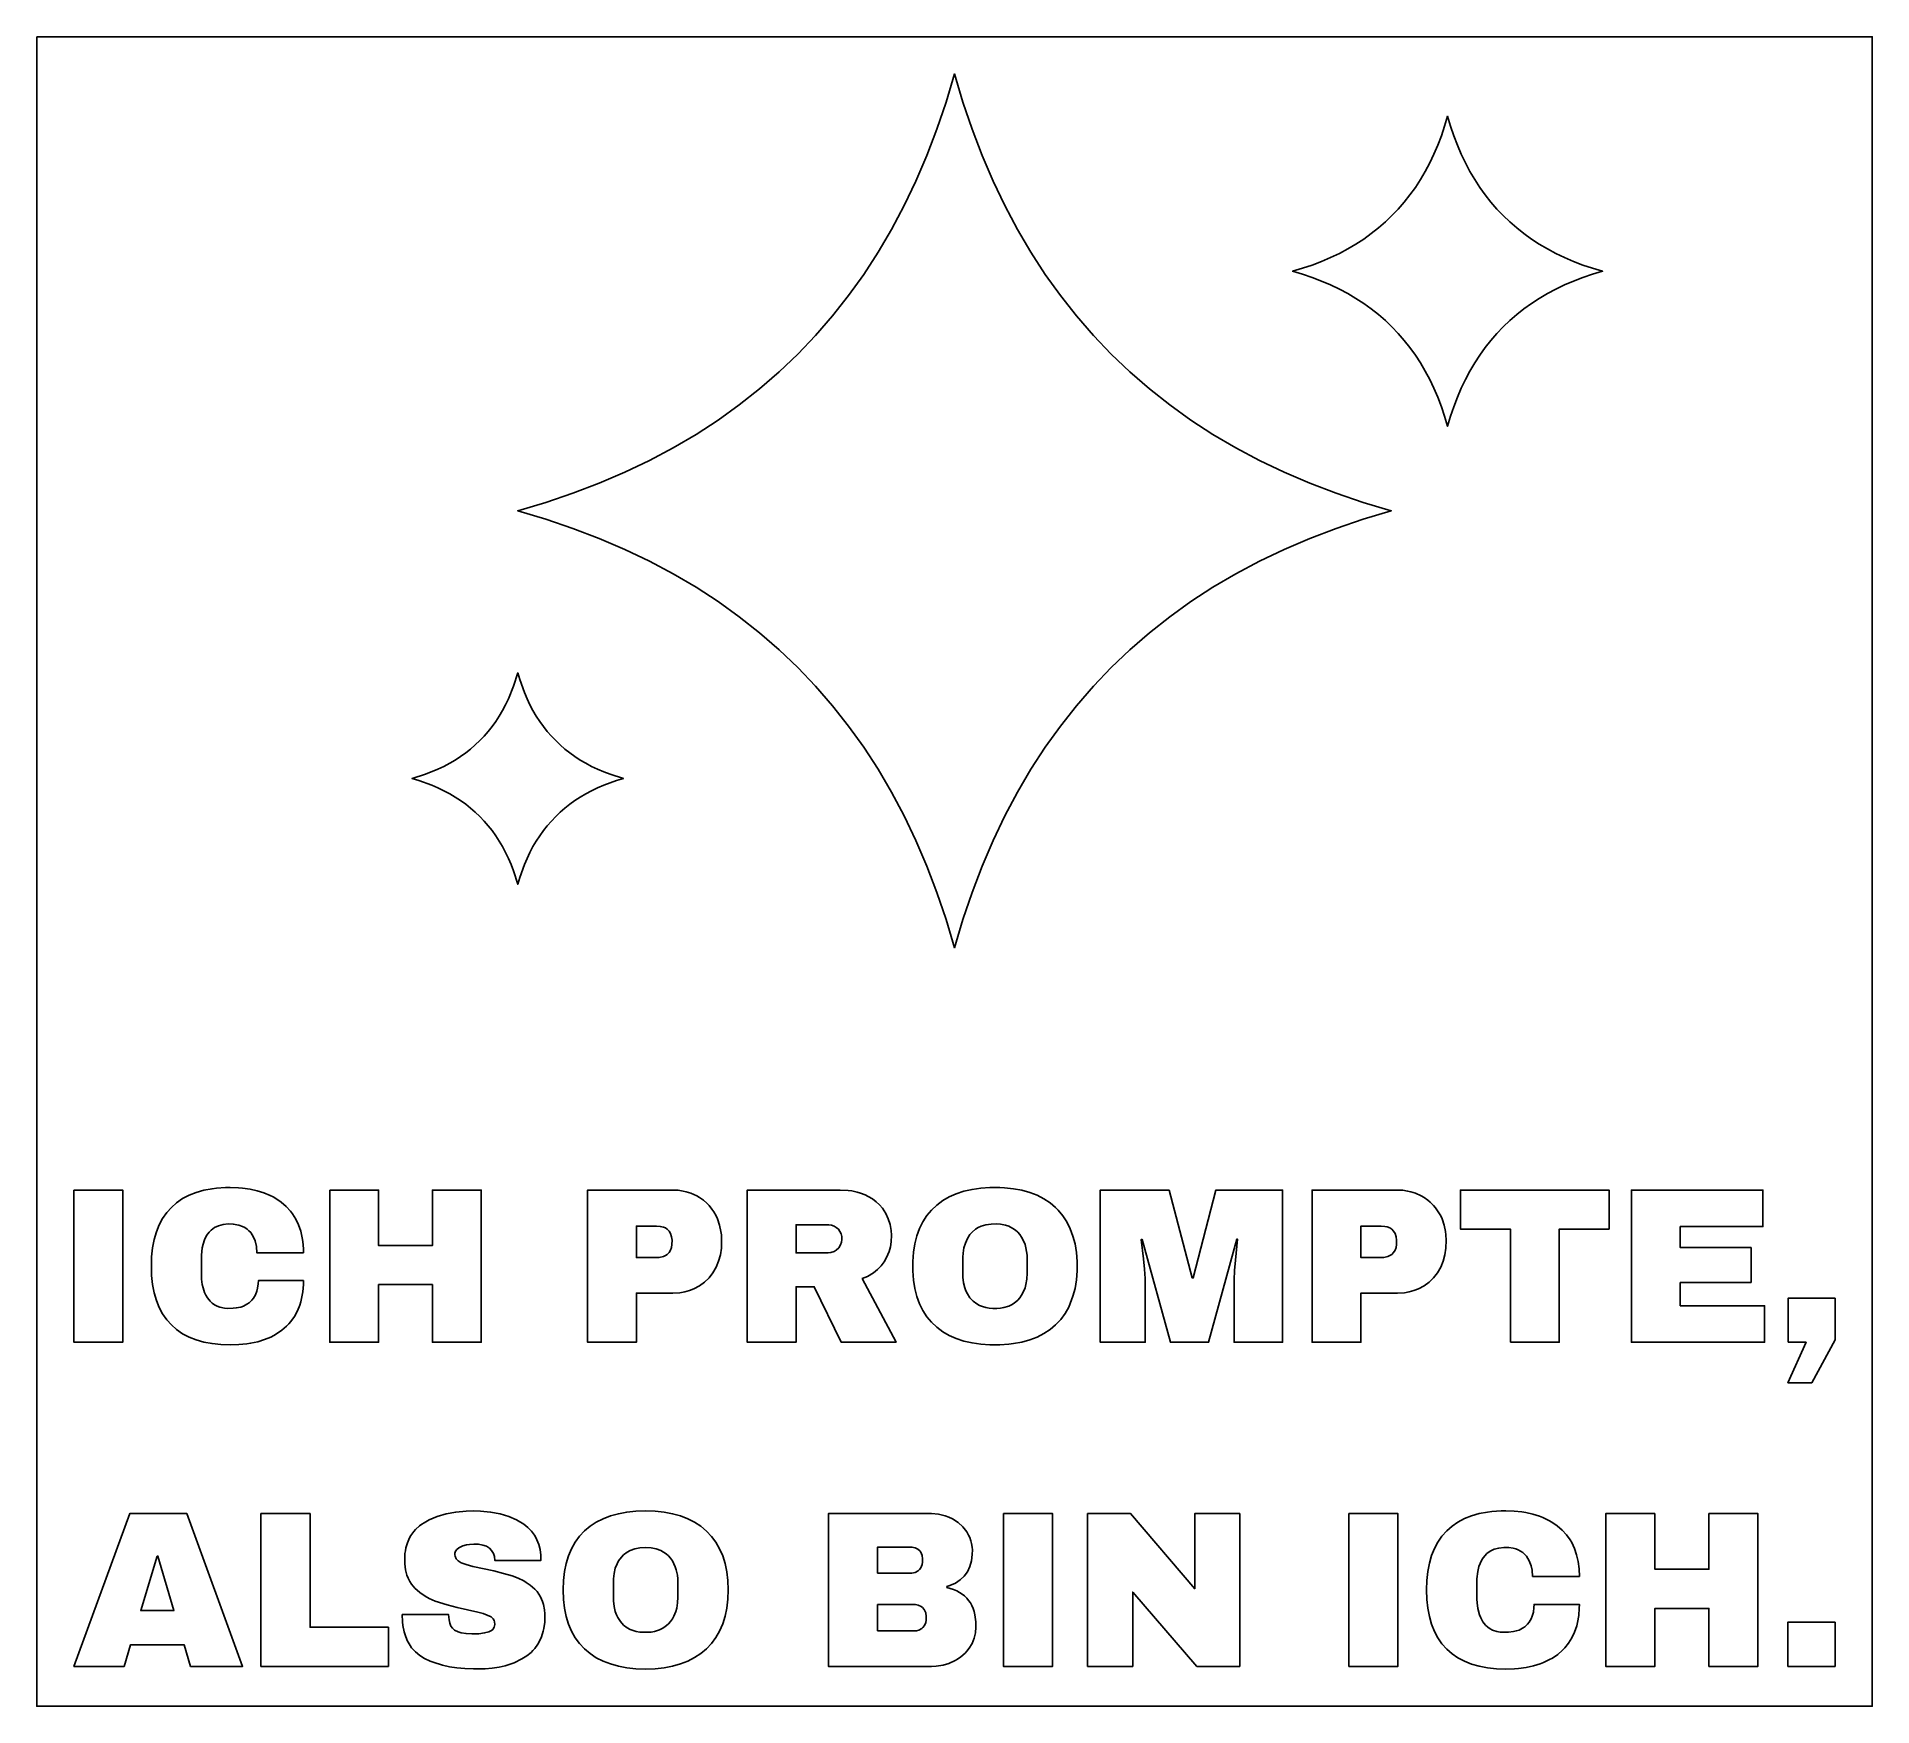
# Model space of a CAD drawing. Header units: millimetres. Extents: x 0 to 272, y 0 to 247.
import ezdxf

# ---------------------------------------------------------------- set-up
doc = ezdxf.new("R2010")
doc.units = ezdxf.units.MM

msp = doc.modelspace()

# ---------------------------------------------------------------- linework, layer by layer
at = {"layer": 'ENTGITTERRAHMEN'}
msp.add_lwpolyline([(0.5, 246.933), (271.5, 246.933), (271.5, 0.5), (0.5, 0.5)], close=True, dxfattribs=at)
at = {"layer": 'MOTIV'}
for points in [[(122.594, 211.853), (120.35, 208.724), (117.979, 205.721), (115.482, 202.845), (112.858, 200.095), (110.109, 197.472), (107.232, 194.974), (104.23, 192.604), (101.101, 190.359), (97.846, 188.241), (94.464, 186.25), (90.956, 184.384), (87.321, 182.645), (83.561, 181.033), (79.673, 179.547), (75.66, 178.187), (71.52, 176.953), (75.66, 175.72), (79.673, 174.36), (83.561, 172.874), (87.321, 171.262), (90.956, 169.523), (94.464, 167.657), (97.846, 165.666), (101.101, 163.548), (104.23, 161.303), (107.232, 158.933), (110.109, 156.435), (112.858, 153.812), (115.482, 151.062), (117.979, 148.186), (120.35, 145.183), (122.594, 142.054), (124.712, 138.799), (126.704, 135.417), (128.569, 131.909), (130.308, 128.275), (131.921, 124.514), (133.407, 120.627), (134.767, 116.613), (136, 112.473), (137.233, 116.613), (138.593, 120.627), (140.079, 124.514), (141.692, 128.275), (143.431, 131.909), (145.296, 135.417), (147.288, 138.799), (149.406, 142.054), (151.65, 145.183), (154.021, 148.186), (156.518, 151.062), (159.142, 153.812), (161.891, 156.435), (164.768, 158.933), (167.77, 161.303), (170.899, 163.548), (174.154, 165.666), (177.536, 167.657), (181.044, 169.523), (184.679, 171.262), (188.439, 172.874), (192.327, 174.36), (196.34, 175.72), (200.48, 176.953), (196.34, 178.187), (192.327, 179.547), (188.439, 181.033), (184.679, 182.645), (181.044, 184.384), (177.536, 186.25), (174.154, 188.241), (170.899, 190.359), (167.77, 192.604), (164.768, 194.974), (161.891, 197.472), (159.142, 200.095), (156.518, 202.845), (154.021, 205.721), (151.65, 208.724), (149.406, 211.853), (147.288, 215.108), (145.296, 218.49), (143.431, 221.998), (141.692, 225.632), (140.079, 229.393), (138.593, 233.28), (137.233, 237.294), (136, 241.433), (134.767, 237.294), (133.407, 233.28), (131.921, 229.393), (130.308, 225.632), (128.569, 221.998), (126.704, 218.49), (124.712, 215.108)], [(202.405, 222.521), (201.519, 221.501), (200.588, 220.525), (199.613, 219.594), (198.592, 218.708), (197.527, 217.867), (196.416, 217.07), (195.261, 216.319), (194.061, 215.612), (192.817, 214.95), (191.527, 214.333), (190.192, 213.761), (188.813, 213.234), (187.389, 212.751), (185.92, 212.313), (187.389, 211.876), (188.813, 211.393), (190.192, 210.866), (191.527, 210.294), (192.817, 209.677), (194.061, 209.015), (195.261, 208.308), (196.416, 207.557), (197.527, 206.76), (198.592, 205.919), (199.613, 205.033), (200.588, 204.102), (201.519, 203.126), (202.405, 202.106), (203.247, 201.04), (204.043, 199.93), (204.795, 198.775), (205.501, 197.575), (206.163, 196.33), (206.78, 195.04), (207.352, 193.706), (207.88, 192.327), (208.362, 190.902), (208.8, 189.433), (209.238, 190.902), (209.72, 192.327), (210.248, 193.706), (210.82, 195.04), (211.437, 196.33), (212.099, 197.575), (212.805, 198.775), (213.557, 199.93), (214.353, 201.04), (215.195, 202.106), (216.081, 203.126), (217.012, 204.102), (217.987, 205.033), (219.008, 205.919), (220.073, 206.76), (221.184, 207.557), (222.339, 208.308), (223.539, 209.015), (224.783, 209.677), (226.073, 210.294), (227.408, 210.866), (228.787, 211.393), (230.211, 211.876), (231.68, 212.313), (230.211, 212.751), (228.787, 213.234), (227.408, 213.761), (226.073, 214.333), (224.783, 214.95), (223.539, 215.612), (222.339, 216.319), (221.184, 217.07), (220.073, 217.867), (219.008, 218.708), (217.987, 219.594), (217.012, 220.525), (216.081, 221.501), (215.195, 222.521), (214.353, 223.587), (213.557, 224.697), (212.805, 225.852), (212.099, 227.052), (211.437, 228.297), (210.82, 229.587), (210.248, 230.921), (209.72, 232.3), (209.238, 233.724), (208.8, 235.193), (208.362, 233.724), (207.88, 232.3), (207.352, 230.921), (206.78, 229.587), (206.163, 228.297), (205.501, 227.052), (204.795, 225.852), (204.043, 224.697), (203.247, 223.587)], [(67.16, 144.393), (66.556, 143.698), (65.921, 143.032), (65.256, 142.398), (64.56, 141.793), (63.834, 141.22), (63.077, 140.677), (62.289, 140.164), (61.471, 139.683), (60.622, 139.231), (59.743, 138.811), (57.893, 138.061), (55.92, 137.433), (56.922, 137.135), (58.833, 136.447), (59.743, 136.056), (60.622, 135.636), (61.471, 135.184), (62.289, 134.703), (63.077, 134.19), (63.834, 133.647), (64.56, 133.074), (65.256, 132.469), (65.921, 131.835), (66.556, 131.169), (67.16, 130.474), (67.734, 129.747), (68.277, 128.99), (68.789, 128.203), (69.271, 127.384), (69.722, 126.536), (70.143, 125.656), (70.533, 124.747), (70.893, 123.806), (71.52, 121.833), (71.818, 122.835), (72.507, 124.747), (72.897, 125.656), (73.318, 126.536), (73.769, 127.384), (74.251, 128.203), (74.763, 128.99), (75.306, 129.747), (75.88, 130.474), (76.484, 131.169), (77.119, 131.835), (77.784, 132.469), (78.48, 133.074), (79.206, 133.647), (79.963, 134.19), (80.751, 134.703), (81.569, 135.184), (82.418, 135.636), (83.297, 136.056), (84.207, 136.447), (86.118, 137.135), (87.12, 137.433), (85.147, 138.061), (84.207, 138.42), (83.297, 138.811), (82.418, 139.231), (81.569, 139.683), (80.751, 140.164), (79.963, 140.677), (79.206, 141.22), (78.48, 141.793), (77.784, 142.398), (77.119, 143.032), (76.484, 143.698), (75.88, 144.393), (75.306, 145.12), (74.763, 145.877), (74.251, 146.664), (73.769, 147.483), (73.318, 148.331), (72.897, 149.211), (72.507, 150.12), (71.818, 152.032), (71.52, 153.033), (70.893, 151.061), (70.143, 149.211), (69.722, 148.331), (69.271, 147.483), (68.789, 146.664), (68.277, 145.877), (67.734, 145.12)], [(6, 76.692), (6, 54.233), (13.214, 54.233), (13.214, 76.692)], [(39.157, 71.555), (38.748, 72.413), (38.249, 73.204), (37.965, 73.575), (37.33, 74.266), (36.607, 74.889), (35.815, 75.435), (35.395, 75.679), (34.958, 75.903), (34.036, 76.293), (33.049, 76.605), (31.996, 76.84), (30.878, 76.996), (30.294, 77.044), (29.078, 77.083), (28.371, 77.072), (27.022, 76.98), (26.38, 76.9), (25.162, 76.67), (24.031, 76.349), (22.987, 75.936), (22.031, 75.431), (21.161, 74.834), (20.379, 74.146), (19.687, 73.367), (19.087, 72.501), (18.579, 71.547), (18.164, 70.506), (17.84, 69.377), (17.61, 68.16), (17.471, 66.855), (17.425, 65.463), (17.471, 64.07), (17.61, 62.766), (17.84, 61.549), (18.164, 60.419), (18.579, 59.378), (19.087, 58.424), (19.687, 57.558), (20.379, 56.78), (21.161, 56.091), (22.031, 55.494), (22.987, 54.989), (24.031, 54.576), (25.162, 54.255), (26.38, 54.025), (27.686, 53.888), (29.078, 53.842), (30.331, 53.88), (31.511, 53.995), (32.074, 54.081), (33.145, 54.31), (34.142, 54.616), (35.067, 54.999), (35.502, 55.219), (35.919, 55.458), (36.698, 55.994), (37.402, 56.604), (37.721, 56.936), (38.019, 57.284), (38.549, 58.031), (38.99, 58.845), (39.343, 59.726), (39.486, 60.192), (39.707, 61.174), (39.784, 61.691), (39.872, 62.774), (39.883, 63.341), (33.224, 63.341), (33.207, 62.865), (33.119, 62.203), (33.018, 61.796), (32.803, 61.237), (32.513, 60.74), (32.277, 60.443), (31.862, 60.053), (31.545, 59.834), (31.011, 59.569), (30.615, 59.434), (29.962, 59.295), (29.487, 59.245), (28.72, 59.233), (28.223, 59.277), (27.543, 59.423), (27.132, 59.575), (26.755, 59.77), (26.413, 60.008), (26.105, 60.29), (25.706, 60.793), (25.481, 61.172), (25.288, 61.583), (25.059, 62.26), (24.947, 62.751), (24.838, 63.548), (24.806, 64.12), (24.818, 67.102), (24.947, 68.192), (25.059, 68.686), (25.288, 69.364), (25.59, 69.967), (25.964, 70.492), (26.257, 70.792), (26.765, 71.162), (27.354, 71.435), (28.025, 71.612), (28.777, 71.692), (29.506, 71.68), (30.344, 71.537), (30.902, 71.336), (31.24, 71.157), (31.551, 70.943), (31.835, 70.693), (32.092, 70.409), (32.317, 70.098), (32.51, 69.761), (32.739, 69.208), (32.931, 68.382), (32.996, 67.454), (39.883, 67.454), (39.872, 68.025), (39.781, 69.117), (39.702, 69.638), (39.475, 70.63)], [(43.768, 76.692), (43.768, 54.233), (50.982, 54.233), (50.982, 62.753), (58.914, 62.753), (58.914, 54.233), (66.128, 54.233), (66.128, 76.692), (58.914, 76.692), (58.914, 68.498), (50.982, 68.498), (50.982, 76.692)], [(100.807, 72.873), (100.457, 73.494), (100.195, 73.88), (99.76, 74.418), (99.441, 74.749), (98.922, 75.202), (98.352, 75.606), (97.945, 75.845), (97.086, 76.237), (96.404, 76.451), (95.932, 76.556), (95.197, 76.658), (94.689, 76.688), (81.829, 76.692), (81.829, 54.233), (89.043, 54.233), (89.043, 61.48), (94.429, 61.48), (95.445, 61.54), (96.17, 61.665), (96.862, 61.856), (97.523, 62.116), (98.352, 62.566), (99.101, 63.117), (99.76, 63.759), (100.329, 64.493), (100.807, 65.317), (101.179, 66.203), (101.436, 67.137), (101.579, 68.12), (101.611, 69.314), (101.579, 70.084), (101.522, 70.58), (101.322, 71.536), (101.007, 72.44)], [(124.629, 64.958), (125.151, 65.49), (125.603, 66.083), (125.98, 66.721), (126.362, 67.614), (126.557, 68.317), (126.674, 69.047), (126.71, 70.036), (126.659, 70.717), (126.497, 71.595), (126.227, 72.439), (125.848, 73.248), (125.363, 73.999), (124.929, 74.508), (124.435, 74.972), (123.882, 75.39), (123.269, 75.761), (122.83, 75.979), (122.13, 76.252), (121.635, 76.397), (120.853, 76.561), (120.304, 76.634), (119.14, 76.692), (105.397, 76.692), (105.397, 54.233), (112.611, 54.233), (112.611, 62.427), (115.288, 62.427), (119.271, 54.233), (127.366, 54.233), (122.372, 63.635), (123.132, 63.959), (124.034, 64.489)], [(152.604, 71.992), (152.01, 72.904), (151.318, 73.731), (150.934, 74.113), (150.101, 74.809), (149.186, 75.413), (148.188, 75.923), (147.107, 76.341), (145.943, 76.666), (144.697, 76.898), (143.369, 77.037), (142.673, 77.072), (141.241, 77.072), (139.872, 76.98), (138.586, 76.795), (137.382, 76.518), (136.262, 76.149), (135.225, 75.687), (134.272, 75.133), (133.401, 74.487), (132.615, 73.749), (131.926, 72.924), (131.336, 72.014), (130.844, 71.016), (130.45, 69.933), (130.154, 68.764), (129.958, 67.508), (129.859, 66.166), (129.859, 64.759), (129.958, 63.417), (130.154, 62.162), (130.45, 60.992), (130.844, 59.909), (131.336, 58.912), (131.926, 58.001), (132.615, 57.176), (133.401, 56.438), (134.272, 55.792), (135.225, 55.238), (136.262, 54.776), (137.382, 54.407), (138.586, 54.13), (139.872, 53.946), (141.241, 53.853), (142.673, 53.853), (144.043, 53.946), (144.697, 54.027), (145.943, 54.26), (147.107, 54.584), (148.188, 55.002), (149.186, 55.513), (150.101, 56.116), (150.934, 56.812), (151.676, 57.597), (152.319, 58.467), (152.864, 59.421), (153.099, 59.93), (153.494, 61.011), (153.791, 62.177), (153.989, 63.428), (154.088, 64.763), (154.088, 66.162), (153.989, 67.497), (153.791, 68.748), (153.494, 69.914), (153.099, 70.995)], [(167.712, 76.692), (157.528, 76.692), (157.528, 54.233), (164.154, 54.233), (164.154, 62.329), (164.129, 63.658), (164.054, 65.019), (163.924, 66.528), (163.567, 69.412), (163.697, 69.412), (167.876, 54.233), (173.523, 54.233), (177.669, 69.445), (177.799, 69.445), (177.464, 66.354), (177.352, 64.823), (177.293, 63.467), (177.277, 54.233), (184.426, 54.233), (184.426, 76.692), (174.6, 76.692), (171.238, 63.733), (171.107, 63.733)], [(207.978, 72.44), (207.778, 72.873), (207.428, 73.494), (207.026, 74.065), (206.73, 74.418), (206.244, 74.906), (205.892, 75.202), (205.322, 75.606), (204.915, 75.845), (204.056, 76.237), (203.375, 76.451), (202.902, 76.556), (202.167, 76.658), (201.659, 76.688), (188.8, 76.692), (188.8, 54.233), (196.014, 54.233), (196.014, 61.48), (201.4, 61.48), (202.416, 61.54), (203.14, 61.665), (203.833, 61.856), (204.493, 62.116), (205.322, 62.566), (206.071, 63.117), (206.73, 63.759), (207.299, 64.493), (207.778, 65.317), (208.149, 66.203), (208.406, 67.137), (208.549, 68.12), (208.581, 69.314), (208.549, 70.084), (208.492, 70.58), (208.292, 71.536)], [(218.08, 54.233), (225.294, 54.233), (225.294, 70.947), (232.639, 70.947), (232.639, 76.692), (210.703, 76.692), (210.703, 70.947), (218.08, 70.947)], [(253.596, 63.047), (253.596, 68.205), (243.15, 68.205), (243.15, 71.306), (255.358, 71.306), (255.358, 76.692), (235.936, 76.692), (235.936, 54.233), (255.587, 54.233), (255.587, 59.62), (243.15, 59.62), (243.15, 63.047)], [(93.315, 71.101), (93.576, 70.934), (93.861, 70.65), (94.076, 70.305), (94.243, 69.791), (94.297, 69.313), (94.29, 68.676), (94.218, 68.223), (94.076, 67.824), (93.861, 67.477), (93.576, 67.186), (93.315, 67.013), (93.013, 66.883), (92.422, 66.756), (89.043, 66.736), (89.043, 71.371), (92.014, 71.371), (92.549, 71.335), (93.013, 71.228)], [(118.551, 71.179), (118.852, 70.905), (119.091, 70.583), (119.256, 70.225), (119.348, 69.831), (119.366, 69.401), (119.311, 68.987), (119.183, 68.607), (118.919, 68.18), (118.551, 67.82), (118.217, 67.612), (117.753, 67.459), (117.345, 67.421), (112.611, 67.421), (112.611, 71.567), (117.45, 71.565), (117.85, 71.509), (118.217, 71.381)], [(138.286, 70.114), (138.587, 70.464), (139.105, 70.908), (139.494, 71.149), (139.917, 71.346), (140.617, 71.56), (141.395, 71.675), (142.243, 71.692), (142.788, 71.648), (143.542, 71.5), (144.002, 71.346), (144.627, 71.034), (145.002, 70.771), (145.342, 70.464), (145.647, 70.114), (145.915, 69.733), (146.245, 69.103), (146.417, 68.645), (146.551, 68.157), (146.647, 67.637), (146.704, 67.088), (146.723, 66.507), (146.723, 64.418), (146.68, 63.559), (146.551, 62.769), (146.417, 62.28), (146.245, 61.822), (145.915, 61.192), (145.647, 60.811), (145.342, 60.462), (144.819, 60.017), (144.427, 59.776), (144.002, 59.579), (143.299, 59.365), (142.788, 59.277), (142.243, 59.233), (141.672, 59.233), (141.127, 59.277), (140.617, 59.365), (140.142, 59.497), (139.701, 59.672), (139.295, 59.891), (138.751, 60.303), (138.286, 60.811), (137.903, 61.395), (137.696, 61.822), (137.526, 62.28), (137.342, 63.024), (137.243, 63.838), (137.229, 66.801), (137.267, 67.366), (137.394, 68.157), (137.606, 68.878), (137.903, 69.531)], [(199.875, 71.262), (200.285, 71.101), (200.546, 70.934), (200.832, 70.65), (201.046, 70.305), (201.214, 69.791), (201.267, 69.313), (201.26, 68.676), (201.189, 68.223), (201.046, 67.824), (200.832, 67.477), (200.546, 67.186), (200.285, 67.013), (199.984, 66.883), (199.393, 66.756), (196.014, 66.736), (196.014, 71.371), (198.984, 71.371), (199.52, 71.335)], [(259.08, 54.233), (261.724, 54.233), (259.047, 48.26), (262.573, 48.26), (266, 54.593), (266, 60.729), (259.08, 60.729)], [(13.411, 6.393), (14.362, 9.574), (22.264, 9.574), (23.215, 6.393), (30.888, 6.393), (22.658, 28.954), (14.231, 28.954), (6, 6.393)], [(33.61, 28.954), (33.61, 6.393), (52.432, 6.393), (52.432, 12.165), (40.857, 12.165), (40.857, 28.954)], [(73.992, 25.735), (73.55, 26.332), (73.023, 26.876), (72.412, 27.367), (71.353, 28.004), (70.181, 28.518), (68.901, 28.909), (67.513, 29.176), (66.016, 29.32), (64.958, 29.347), (63.884, 29.32), (62.361, 29.176), (60.945, 28.909), (59.637, 28.518), (58.436, 28.004), (57.695, 27.593), (57.348, 27.366), (57.023, 27.124), (56.44, 26.594), (56.182, 26.306), (55.734, 25.684), (55.543, 25.351), (55.229, 24.638), (55.005, 23.864), (54.927, 23.454), (54.871, 23.029), (54.826, 22.133), (54.847, 21.518), (54.957, 20.658), (55.162, 19.871), (55.351, 19.387), (55.582, 18.936), (55.855, 18.518), (56.34, 17.951), (57.055, 17.292), (57.828, 16.737), (58.445, 16.39), (59.318, 16.018), (61.078, 15.468), (62.558, 15.086), (65.614, 14.396), (66.39, 14.18), (67.009, 13.97), (67.576, 13.688), (67.889, 13.407), (68.041, 13.162), (68.104, 12.982), (68.135, 12.577), (68.051, 12.176), (67.854, 11.854), (67.632, 11.663), (67.237, 11.476), (66.627, 11.32), (65.773, 11.21), (64.728, 11.183), (63.886, 11.237), (63.167, 11.363), (62.708, 11.504), (62.204, 11.755), (61.903, 12.01), (61.664, 12.344), (61.488, 12.758), (61.374, 13.252), (61.318, 14.034), (54.465, 14.034), (54.511, 12.953), (54.568, 12.445), (54.752, 11.492), (54.878, 11.047), (55.199, 10.222), (55.612, 9.481), (55.852, 9.143), (56.403, 8.53), (57.045, 8.003), (57.776, 7.556), (58.583, 7.169), (59.014, 6.996), (60.417, 6.56), (61.443, 6.339), (62.543, 6.173), (63.717, 6.062), (64.963, 6.007), (66.717, 6.03), (67.763, 6.121), (68.752, 6.272), (69.684, 6.484), (70.976, 6.914), (72.14, 7.481), (72.844, 7.935), (73.479, 8.451), (73.764, 8.733), (74.028, 9.031), (74.493, 9.676), (74.873, 10.386), (75.032, 10.765), (75.286, 11.571), (75.381, 11.999), (75.507, 12.902), (75.539, 13.378), (75.541, 14.161), (75.492, 14.721), (75.345, 15.502), (75.197, 15.985), (74.9, 16.651), (74.652, 17.057), (74.364, 17.432), (74.04, 17.777), (73.342, 18.394), (72.783, 18.793), (72.393, 19.029), (71.571, 19.428), (70.686, 19.743), (69.419, 20.113), (67.964, 20.474), (64.871, 21.151), (63.89, 21.426), (63.159, 21.696), (62.733, 21.953), (62.437, 22.266), (62.273, 22.637), (62.241, 22.844), (62.249, 23.106), (62.345, 23.393), (62.538, 23.655), (62.827, 23.893), (63.106, 24.054), (63.434, 24.189), (63.946, 24.322), (64.384, 24.387), (65.043, 24.427), (65.747, 24.405), (66.367, 24.303), (66.893, 24.119), (67.324, 23.852), (67.663, 23.515), (67.959, 23.035), (68.094, 22.605), (68.139, 22.002), (74.927, 22.002), (74.908, 22.819), (74.806, 23.627), (74.62, 24.383), (74.348, 25.085), (74.181, 25.416)], [(101.327, 23.743), (100.78, 24.701), (100.134, 25.575), (99.389, 26.363), (98.552, 27.063), (97.632, 27.669), (96.63, 28.182), (95.544, 28.601), (94.375, 28.928), (93.124, 29.161), (91.789, 29.301), (90.371, 29.347), (88.954, 29.301), (87.62, 29.162), (86.37, 28.93), (85.203, 28.605), (84.119, 28.188), (83.119, 27.678), (82.203, 27.075), (81.37, 26.38), (80.629, 25.594), (79.986, 24.723), (79.442, 23.764), (78.997, 22.719), (78.651, 21.588), (78.404, 20.37), (78.255, 19.065), (78.206, 17.674), (78.255, 16.282), (78.404, 14.978), (78.651, 13.759), (78.997, 12.628), (79.442, 11.583), (79.986, 10.625), (80.629, 9.753), (81.37, 8.968), (82.203, 8.272), (83.119, 7.669), (84.119, 7.159), (85.203, 6.742), (86.37, 6.417), (87.62, 6.185), (88.954, 6.046), (90.371, 6), (91.789, 6.047), (93.124, 6.186), (94.375, 6.42), (95.544, 6.746), (96.63, 7.166), (97.632, 7.678), (98.552, 8.285), (99.389, 8.984), (100.134, 9.773), (100.78, 10.646), (101.327, 11.605), (101.774, 12.648), (102.122, 13.777), (102.371, 14.991), (102.52, 16.29), (102.57, 17.674), (102.52, 19.057), (102.371, 20.356), (102.122, 21.57), (101.774, 22.699)], [(138.522, 24.551), (138.431, 24.912), (138.244, 25.437), (138.088, 25.775), (137.804, 26.265), (137.223, 27.008), (136.528, 27.639), (135.717, 28.158), (135.18, 28.414), (134.622, 28.62), (133.649, 28.855), (132.621, 28.951), (117.391, 28.954), (117.391, 6.393), (132.606, 6.393), (133.272, 6.42), (134.336, 6.582), (135.145, 6.818), (136.104, 7.244), (136.461, 7.452), (136.959, 7.799), (137.554, 8.327), (137.821, 8.62), (138.184, 9.095), (138.591, 9.787), (138.889, 10.532), (139.079, 11.328), (139.161, 12.175), (139.148, 12.962), (139.013, 14.011), (138.896, 14.493), (138.745, 14.946), (138.56, 15.37), (138.342, 15.766), (138.09, 16.132), (137.805, 16.471), (137.486, 16.78), (137.134, 17.061), (136.748, 17.313), (136.329, 17.536), (135.875, 17.731), (134.869, 18.034), (134.869, 18.165), (135.325, 18.313), (136.15, 18.68), (136.857, 19.143), (137.447, 19.702), (137.918, 20.358), (138.271, 21.11), (138.507, 21.959), (138.625, 22.904), (138.636, 23.608), (138.61, 23.992)], [(143.23, 28.954), (143.23, 6.393), (150.477, 6.393), (150.477, 28.954)], [(155.658, 28.954), (155.658, 6.393), (162.315, 6.393), (162.315, 17.346), (171.791, 6.393), (178.12, 6.393), (178.12, 28.954), (171.463, 28.954), (171.463, 17.838), (161.987, 28.954)], [(194.22, 28.954), (194.22, 6.393), (201.467, 6.393), (201.467, 28.954)], [(227.118, 24.655), (226.878, 25.061), (226.331, 25.822), (225.693, 26.517), (224.966, 27.142), (224.171, 27.691), (223.749, 27.936), (222.855, 28.367), (222.384, 28.553), (221.392, 28.867), (220.334, 29.102), (219.781, 29.19), (218.625, 29.308), (217.404, 29.347), (216.693, 29.336), (215.338, 29.243), (214.693, 29.163), (213.47, 28.932), (212.333, 28.609), (211.285, 28.194), (210.324, 27.687), (209.451, 27.088), (208.665, 26.396), (207.969, 25.614), (207.367, 24.744), (206.857, 23.786), (206.439, 22.74), (206.115, 21.605), (205.883, 20.383), (205.744, 19.072), (205.697, 17.674), (205.744, 16.275), (205.883, 14.964), (206.115, 13.742), (206.439, 12.607), (206.857, 11.561), (207.367, 10.603), (207.969, 9.733), (208.665, 8.951), (209.451, 8.26), (210.324, 7.66), (211.285, 7.153), (212.333, 6.738), (213.47, 6.415), (214.693, 6.184), (216.005, 6.046), (217.404, 6), (218.662, 6.038), (219.264, 6.086), (220.413, 6.24), (221.488, 6.471), (222.49, 6.778), (222.964, 6.961), (223.856, 7.383), (224.275, 7.624), (225.057, 8.162), (225.765, 8.775), (226.086, 9.108), (226.662, 9.824), (226.917, 10.208), (227.15, 10.608), (227.548, 11.46), (227.859, 12.379), (227.981, 12.864), (228.158, 13.884), (228.246, 14.973), (228.258, 15.542), (221.568, 15.542), (221.551, 15.064), (221.462, 14.399), (221.298, 13.796), (221.145, 13.429), (220.854, 12.93), (220.617, 12.631), (220.2, 12.239), (219.881, 12.019), (219.345, 11.753), (218.947, 11.618), (218.518, 11.516), (217.814, 11.427), (217.043, 11.416), (216.545, 11.46), (216.08, 11.547), (215.449, 11.759), (215.07, 11.955), (214.726, 12.194), (214.416, 12.478), (214.016, 12.982), (213.689, 13.566), (213.512, 13.995), (213.253, 14.95), (213.144, 15.751), (213.112, 16.325), (213.124, 19.321), (213.253, 20.415), (213.435, 21.147), (213.596, 21.593), (213.899, 22.198), (214.275, 22.726), (214.569, 23.028), (215.079, 23.399), (215.671, 23.673), (216.345, 23.851), (217.101, 23.931), (217.833, 23.919), (218.475, 23.825), (218.869, 23.717), (219.236, 23.574), (219.575, 23.394), (219.888, 23.179), (220.173, 22.928), (220.431, 22.642), (220.657, 22.33), (220.85, 21.992), (221.141, 21.238), (221.274, 20.606), (221.339, 19.674), (228.258, 19.674), (228.212, 20.804), (228.075, 21.868), (227.847, 22.864), (227.528, 23.793)], [(239.406, 28.954), (232.16, 28.954), (232.16, 6.393), (239.406, 6.393), (239.406, 14.952), (247.375, 14.952), (247.375, 6.393), (254.622, 6.393), (254.622, 28.954), (247.375, 28.954), (247.375, 20.723), (239.406, 20.723)], [(18.264, 22.658), (18.395, 22.658), (20.756, 14.624), (15.87, 14.624)], [(86.418, 21.963), (86.83, 22.527), (87.151, 22.857), (87.697, 23.27), (88.105, 23.491), (88.782, 23.738), (89.537, 23.887), (90.371, 23.937), (91.206, 23.887), (91.963, 23.738), (92.643, 23.491), (93.053, 23.27), (93.429, 23.006), (93.771, 22.697), (94.078, 22.347), (94.347, 21.963), (94.578, 21.549), (94.77, 21.105), (94.923, 20.629), (95.082, 19.858), (95.14, 19.306), (95.159, 18.723), (95.159, 16.624), (95.116, 15.761), (94.986, 14.967), (94.851, 14.476), (94.578, 13.798), (94.347, 13.384), (94.078, 13.001), (93.771, 12.65), (93.246, 12.204), (92.852, 11.961), (92.425, 11.763), (91.719, 11.548), (91.206, 11.46), (90.658, 11.416), (90.085, 11.416), (89.537, 11.46), (89.025, 11.548), (88.548, 11.68), (88.105, 11.857), (87.697, 12.077), (87.151, 12.49), (86.683, 13.001), (86.299, 13.587), (86.091, 14.016), (85.92, 14.476), (85.735, 15.224), (85.636, 16.041), (85.636, 19.306), (85.735, 20.123), (85.92, 20.871), (86.19, 21.549)], [(130.187, 23.905), (130.611, 23.667), (130.862, 23.43), (131.018, 23.227), (131.225, 22.775), (131.294, 22.264), (131.287, 21.752), (131.228, 21.405), (131.027, 20.943), (130.819, 20.674), (130.632, 20.501), (130.206, 20.263), (129.711, 20.168), (124.638, 20.166), (124.638, 24.002), (129.707, 24)], [(130.653, 15.438), (131.091, 15.223), (131.283, 15.063), (131.505, 14.802), (131.669, 14.509), (131.752, 14.27), (131.819, 13.739), (131.812, 13.226), (131.752, 12.88), (131.552, 12.418), (131.344, 12.148), (131.157, 11.976), (130.731, 11.737), (130.409, 11.658), (124.638, 11.64), (124.638, 15.509), (130.236, 15.507)], [(266, 12.919), (259.048, 12.919), (259.048, 6.393), (266, 6.393)]]:
    msp.add_lwpolyline(points, close=True, dxfattribs=at)

doc.saveas('drawing.dxf')
